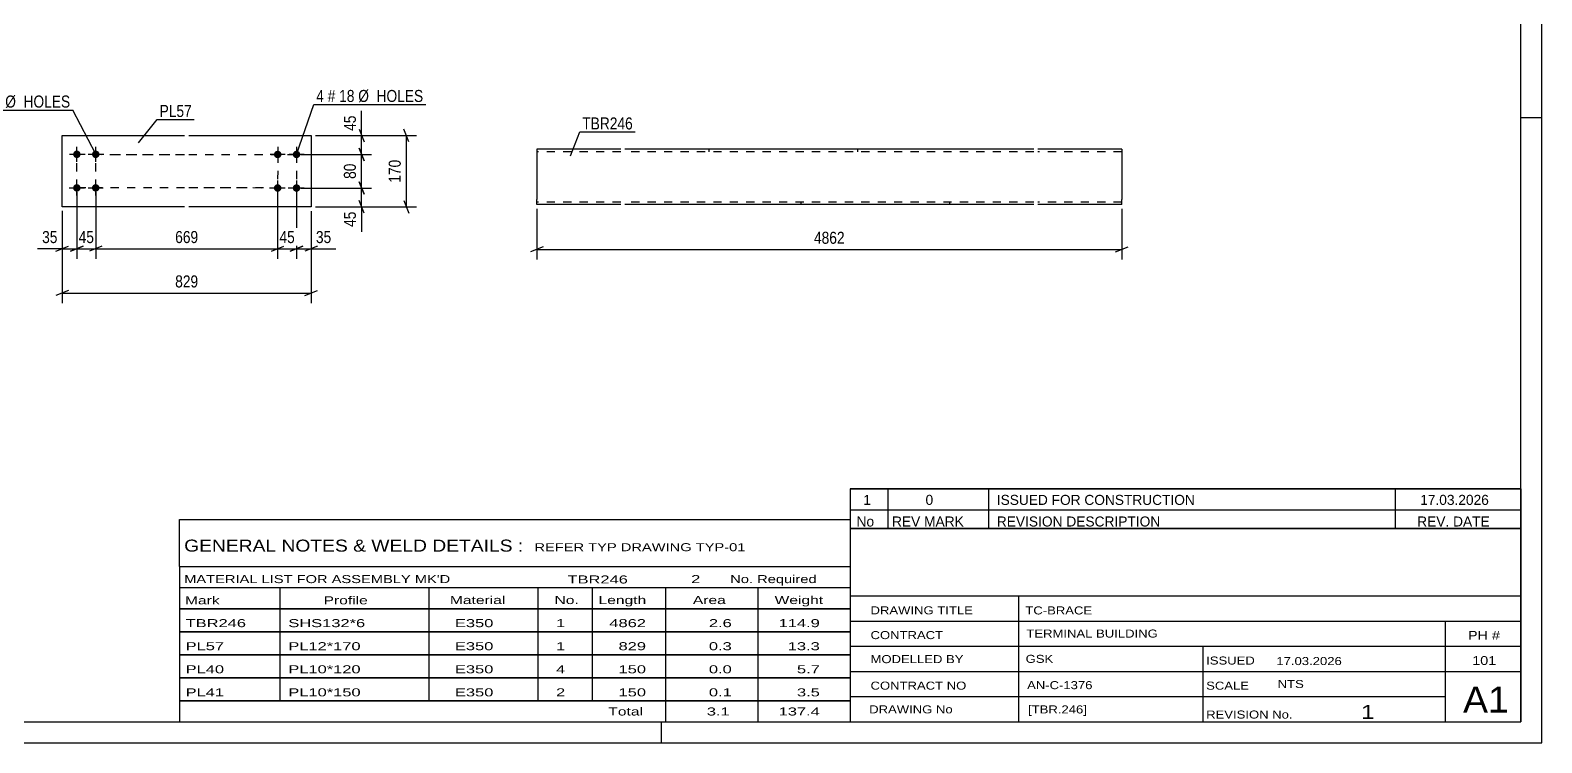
# Model space of a CAD drawing. Header units: millimetres. Extents: x 0 to 594, y 0 to 420.
# Drawn here: x 233.4 to 594, y 0 to 169.8 of the extents above; entities that cross this region are included whole.
import ezdxf

# ---------------------------------------------------------------- set-up
doc = ezdxf.new("R2010")
doc.units = ezdxf.units.MM
doc.linetypes.add('DXK_LINE_DOT2', pattern=[3.9198, 1.9599, -1.9599])
doc.styles.add('Arial Narrow', font='ARIALN.TTF', dxfattribs={"height": 0.2})

# ---------------------------------------------------------------- blocks, each defined once
blk = doc.blocks.new('Unknown-581559523-1128')
at = {"color": 5, "linetype": 'Continuous'}
for p, q in [((594, 0), (594, 420)), ((589, 5), (589, 415)), ((594, 149), (589, 149)), ((5, 5), (589, 5)), ((384, 0), (384, 5)), ((0, 0), (594, 0))]:
    blk.add_line(p, q, dxfattribs=at)
blk = doc.blocks.new('Part-581559523-1360 - 1344')
at = {"color": 2, "linetype": 'Continuous'}
for p, q in [((241.05, 127.77), (241.06, 144.77)), ((241.06, 144.77), (270.25, 144.76)), ((271.25, 144.75), (300.46, 144.74)), ((300.46, 144.74), (300.45, 127.74)), ((270.25, 127.76), (241.05, 127.77)), ((300.45, 127.74), (271.25, 127.75))]:
    blk.add_line(p, q, dxfattribs=at)
blk = doc.blocks.new('Bolt-581559523-1393 - 1344')
at = {"linetype": 'Continuous'}
for points in [[(292.46, 139.34, -1), (292.46, 141.14, -1)], [(296.96, 139.34, -1), (296.96, 141.14, -1)], [(292.45, 131.34, -1), (292.45, 133.14, -1)], [(296.95, 131.34, -1), (296.95, 133.14, -1)]]:
    blk.add_hatch(color=1, dxfattribs=at).paths.add_polyline_path(points)
at = {"color": 1, "linetype": 'Continuous'}
for p, q in [((292.46, 142.04), (292.46, 138.44)), ((296.96, 142.04), (296.96, 138.44)), ((294.26, 140.24), (290.66, 140.24)), ((298.76, 140.24), (295.16, 140.24)), ((292.45, 134.04), (292.45, 130.44)), ((296.95, 134.04), (296.95, 130.44)), ((294.25, 132.24), (290.65, 132.24)), ((298.75, 132.24), (295.15, 132.24))]:
    blk.add_line(p, q, dxfattribs=at)
blk = doc.blocks.new('Bolt-581559523-1398 - 1344')
at = {"linetype": 'Continuous'}
for points in [[(244.56, 141.17, -1), (244.56, 139.37, -1)], [(249.06, 141.17, -1), (249.06, 139.37, -1)], [(244.55, 133.17, -1), (244.55, 131.37, -1)], [(249.05, 133.17, -1), (249.05, 131.37, -1)]]:
    blk.add_hatch(color=1, dxfattribs=at).paths.add_polyline_path(points)
at = {"color": 1, "linetype": 'Continuous'}
for p, q in [((244.56, 138.47), (244.56, 142.07)), ((249.06, 138.47), (249.06, 142.07)), ((242.76, 140.27), (246.36, 140.27)), ((247.26, 140.27), (250.86, 140.27)), ((244.55, 130.47), (244.55, 134.07)), ((249.05, 130.47), (249.05, 134.07)), ((242.75, 132.27), (246.35, 132.27)), ((247.25, 132.27), (250.85, 132.27))]:
    blk.add_line(p, q, dxfattribs=at)
blk = doc.blocks.new('Part-581559523-1241 - 1223')
at = {"color": 2, "linetype": 'Continuous'}
for p, q in [((374.28, 141.49), (354.28, 141.49)), ((354.28, 141.49), (354.28, 129.49)), ((472.82, 141.49), (375.28, 141.49)), ((493.82, 141.49), (473.82, 141.49)), ((493.82, 141.49), (493.82, 129.49)), ((354.28, 128.64), (354.28, 129.49)), ((354.28, 128.38), (354.28, 128.64)), ((354.28, 128.29), (354.28, 128.38)), ((374.28, 128.29), (354.28, 128.29)), ((472.82, 128.29), (375.28, 128.29)), ((493.82, 128.29), (473.82, 128.29)), ((493.82, 128.29), (493.82, 129.49))]:
    blk.add_line(p, q, dxfattribs=at)
at = {"color": 7, "linetype": 'DXK_LINE_DOT2'}
for p, q in [((374.28, 140.89), (354.28, 140.89)), ((472.82, 140.89), (375.28, 140.89)), ((395.28, 141.49), (395.28, 140.89)), ((430.78, 141.49), (430.78, 140.89)), ((493.82, 140.89), (473.82, 140.89)), ((493.82, 140.89), (493.82, 140.84)), ((493.82, 140.84), (493.82, 140.89)), ((493.82, 140.75), (493.82, 140.84)), ((493.82, 140.84), (493.82, 140.75)), ((354.28, 129.03), (354.28, 129.49)), ((354.28, 128.64), (354.28, 129.26)), ((354.28, 128.89), (354.28, 128.94)), ((354.28, 128.89), (354.28, 128.94)), ((374.28, 128.89), (354.28, 128.89)), ((354.28, 128.29), (354.28, 128.29)), ((472.82, 128.89), (375.28, 128.89)), ((417.32, 128.29), (417.32, 128.89)), ((452.82, 128.29), (452.82, 128.89)), ((493.82, 128.89), (473.82, 128.89)), ((493.82, 128.94), (493.82, 129.26)), ((493.82, 128.89), (493.82, 128.94))]:
    blk.add_line(p, q, dxfattribs=at)
blk = doc.blocks.new('Rectangle-581559523-1475 - 1344')
at = {"color": 1, "linetype": 'DXK_LINE_DOT2'}
for p, q in [((244.55, 132.27), (244.56, 140.27)), ((244.56, 140.27), (270.25, 140.26)), ((271.25, 140.25), (296.96, 140.24)), ((296.96, 140.24), (296.95, 132.24)), ((270.25, 132.26), (244.55, 132.27)), ((296.95, 132.24), (271.25, 132.25))]:
    blk.add_line(p, q, dxfattribs=at)
blk = doc.blocks.new('Rectangle-581559523-1486 - 1344')
at = {"color": 1, "linetype": 'DXK_LINE_DOT2'}
for p, q in [((249.05, 132.27), (249.06, 140.27)), ((249.06, 140.27), (270.25, 140.26)), ((271.25, 140.25), (292.46, 140.24)), ((292.46, 140.24), (292.45, 132.24)), ((270.25, 132.26), (249.05, 132.27)), ((292.45, 132.24), (271.25, 132.25))]:
    blk.add_line(p, q, dxfattribs=at)
blk = doc.blocks.new('StraightDimension-581559523-1424 - 1344')
at = {"color": 7, "linetype": 'Continuous'}
for p, q in [((244.55, 131.27), (244.55, 115.37)), ((249.05, 131.27), (249.05, 115.37)), ((243.05, 117.17), (246.05, 118.37)), ((244.55, 117.77), (249.05, 117.77)), ((250.55, 118.37), (247.55, 117.17))]:
    blk.add_line(p, q, dxfattribs=at)
at = {"color": 0}
blk.add_wipeout([(249.23, 118.52), (249.23, 122.72), (244.38, 122.72), (244.38, 118.52)], dxfattribs=at)
at = {"color": 3, "style": 'Arial Narrow'}
blk.add_text('45', height=2.863, dxfattribs=at).set_placement((244.98, 119.12))
blk = doc.blocks.new('StraightDimension-581559523-1453 - 1344')
at = {"color": 7, "linetype": 'Continuous'}
for p, q in [((311.86, 133.74), (313.06, 130.74)), ((297.95, 132.24), (314.86, 132.24)), ((312.46, 127.74), (312.46, 132.24)), ((301.45, 127.74), (314.86, 127.74)), ((313.06, 126.24), (311.86, 129.24))]:
    blk.add_line(p, q, dxfattribs=at)
at = {"color": 0}
blk.add_wipeout([(311.71, 127.21), (307.51, 127.21), (307.51, 122.36), (311.71, 122.36)], dxfattribs=at)
at = {"color": 7, "linetype": 'Continuous'}
blk.add_line((312.46, 127.74), (312.46, 121.83), dxfattribs=at)
blk.add_line((312.46, 127.74), (312.46, 121.83), dxfattribs=at)
at = {"color": 3, "style": 'Arial Narrow'}
blk.add_text('45', height=2.863, rotation=90.0002, dxfattribs=at).set_placement((311.11, 122.96))
blk = doc.blocks.new('StraightDimension-581559523-1401 - 1344')
at = {"color": 7, "linetype": 'Continuous'}
for p, q in [((296.95, 131.24), (296.95, 115.37)), ((300.45, 126.74), (300.45, 115.37)), ((295.45, 117.17), (298.45, 118.37)), ((296.95, 117.77), (300.45, 117.77)), ((301.95, 118.37), (298.95, 117.17))]:
    blk.add_line(p, q, dxfattribs=at)
at = {"color": 0}
blk.add_wipeout([(305.83, 118.52), (305.83, 122.72), (300.98, 122.72), (300.98, 118.52)], dxfattribs=at)
at = {"color": 7, "linetype": 'Continuous'}
blk.add_line((300.45, 117.77), (306.36, 117.77), dxfattribs=at)
blk.add_line((300.45, 117.77), (306.36, 117.77), dxfattribs=at)
at = {"color": 3, "style": 'Arial Narrow'}
blk.add_text('35', height=2.863, dxfattribs=at).set_placement((301.58, 119.12))
blk = doc.blocks.new('StraightDimension-581559523-1407 - 1344')
at = {"color": 7, "linetype": 'Continuous'}
for p, q in [((292.45, 131.24), (292.45, 115.37)), ((296.95, 131.24), (296.95, 115.37)), ((290.95, 117.17), (293.95, 118.37)), ((292.45, 117.77), (296.95, 117.77)), ((298.45, 118.37), (295.45, 117.17))]:
    blk.add_line(p, q, dxfattribs=at)
at = {"color": 0}
blk.add_wipeout([(297.13, 118.52), (297.13, 122.72), (292.28, 122.72), (292.28, 118.52)], dxfattribs=at)
at = {"color": 3, "style": 'Arial Narrow'}
blk.add_text('45', height=2.863, dxfattribs=at).set_placement((292.88, 119.12))
blk = doc.blocks.new('StraightDimension-581559523-1415 - 1344')
at = {"color": 7, "linetype": 'Continuous'}
for p, q in [((249.05, 131.27), (249.05, 115.37)), ((292.45, 131.24), (292.45, 115.37)), ((250.55, 118.37), (247.55, 117.17)), ((249.05, 117.77), (292.45, 117.77)), ((290.95, 117.17), (293.95, 118.37))]:
    blk.add_line(p, q, dxfattribs=at)
at = {"color": 0}
blk.add_wipeout([(274.1, 118.52), (274.1, 122.72), (267.41, 122.72), (267.41, 118.52)], dxfattribs=at)
at = {"color": 3, "style": 'Arial Narrow'}
blk.add_text('669', height=2.863, dxfattribs=at).set_placement((268.01, 119.12))
blk = doc.blocks.new('StraightDimension-581559523-1432 - 1344')
at = {"color": 7, "linetype": 'Continuous'}
for p, q in [((244.55, 131.27), (244.55, 115.37)), ((241.05, 126.77), (241.05, 115.37)), ((239.55, 117.17), (242.55, 118.37)), ((241.05, 117.77), (244.55, 117.77)), ((246.05, 118.37), (243.05, 117.17))]:
    blk.add_line(p, q, dxfattribs=at)
at = {"color": 0}
blk.add_wipeout([(240.53, 118.52), (240.53, 122.72), (235.67, 122.72), (235.67, 118.52)], dxfattribs=at)
at = {"color": 7, "linetype": 'Continuous'}
blk.add_line((241.05, 117.77), (235.15, 117.77), dxfattribs=at)
blk.add_line((241.05, 117.77), (235.15, 117.77), dxfattribs=at)
at = {"color": 3, "style": 'Arial Narrow'}
blk.add_text('35', height=2.863, dxfattribs=at).set_placement((236.27, 119.12))
blk = doc.blocks.new('StraightDimension-581559523-1439 - 1344')
at = {"color": 7, "linetype": 'Continuous'}
for p, q in [((301.46, 144.74), (325.56, 144.74)), ((323.76, 143.24), (322.56, 146.24)), ((323.16, 127.74), (323.16, 144.74)), ((301.45, 127.74), (325.56, 127.74)), ((322.56, 129.24), (323.76, 126.24))]:
    blk.add_line(p, q, dxfattribs=at)
at = {"color": 0}
blk.add_wipeout([(322.41, 139.58), (318.21, 139.58), (318.21, 132.9), (322.41, 132.9)], dxfattribs=at)
at = {"color": 3, "style": 'Arial Narrow'}
blk.add_text('170', height=2.863, rotation=90.0002, dxfattribs=at).set_placement((321.81, 133.5))
blk = doc.blocks.new('StraightDimension-581559523-1448 - 1344')
at = {"color": 7, "linetype": 'Continuous'}
for p, q in [((241.05, 126.77), (241.05, 104.79)), ((300.45, 126.74), (300.45, 104.79)), ((242.55, 107.79), (239.55, 106.59)), ((241.05, 107.19), (300.45, 107.19)), ((298.95, 106.59), (301.95, 107.79))]:
    blk.add_line(p, q, dxfattribs=at)
at = {"color": 0}
blk.add_wipeout([(274.09, 107.94), (274.09, 112.14), (267.41, 112.14), (267.41, 107.94)], dxfattribs=at)
at = {"color": 3, "style": 'Arial Narrow'}
blk.add_text('829', height=2.863, dxfattribs=at).set_placement((268.01, 108.54))
blk = doc.blocks.new('StraightDimension-581559523-1459 - 1344')
at = {"color": 7, "linetype": 'Continuous'}
for p, q in [((311.86, 141.74), (313.06, 138.74)), ((297.96, 140.24), (314.86, 140.24)), ((312.46, 132.24), (312.46, 140.24)), ((313.06, 130.74), (311.86, 133.74)), ((297.95, 132.24), (314.86, 132.24))]:
    blk.add_line(p, q, dxfattribs=at)
at = {"color": 0}
blk.add_wipeout([(311.71, 138.67), (307.51, 138.67), (307.51, 133.81), (311.71, 133.81)], dxfattribs=at)
at = {"color": 3, "style": 'Arial Narrow'}
blk.add_text('80', height=2.863, rotation=90.0002, dxfattribs=at).set_placement((311.11, 134.41))
blk = doc.blocks.new('StraightDimension-581559523-1467 - 1344')
at = {"color": 7, "linetype": 'Continuous'}
for p, q in [((301.46, 144.74), (314.86, 144.74)), ((311.86, 146.24), (313.06, 143.24)), ((312.46, 140.24), (312.46, 144.74)), ((313.06, 138.74), (311.86, 141.74)), ((297.96, 140.24), (314.86, 140.24))]:
    blk.add_line(p, q, dxfattribs=at)
at = {"color": 0}
blk.add_wipeout([(311.71, 150.12), (307.51, 150.12), (307.51, 145.26), (311.71, 145.26)], dxfattribs=at)
at = {"color": 7, "linetype": 'Continuous'}
blk.add_line((312.46, 144.74), (312.46, 150.65), dxfattribs=at)
blk.add_line((312.46, 144.74), (312.46, 150.65), dxfattribs=at)
at = {"color": 3, "style": 'Arial Narrow'}
blk.add_text('45', height=2.863, rotation=90.0002, dxfattribs=at).set_placement((311.11, 145.86))
blk = doc.blocks.new('StraightDimension-581559523-1324 - 1223')
at = {"color": 7, "linetype": 'Continuous'}
for p, q in [((354.28, 127.29), (354.28, 115.19)), ((493.82, 127.29), (493.82, 115.19)), ((355.78, 118.19), (352.78, 116.99)), ((354.28, 117.59), (493.82, 117.59)), ((492.32, 116.99), (495.32, 118.19))]:
    blk.add_line(p, q, dxfattribs=at)
at = {"color": 0}
blk.add_wipeout([(428.3, 118.34), (428.3, 122.54), (419.79, 122.54), (419.79, 118.34)], dxfattribs=at)
at = {"color": 3, "style": 'Arial Narrow'}
blk.add_text('4862', height=2.863, dxfattribs=at).set_placement((420.39, 118.94))
blk = doc.blocks.new('Unknown-581559523-4300')
at = {"color": 7, "linetype": 'Continuous'}
for p, q in [((429, 51.05), (429, 5)), ((429, 51.05), (589, 51.05)), ((589, 51), (589, 5)), ((429, 35), (589, 35)), ((469.14, 35), (469.14, 5)), ((429, 29), (589, 29)), ((571, 5.05), (571, 29.05)), ((429, 23), (589, 23)), ((513.14, 23), (513.14, 5)), ((429, 17), (589, 17)), ((429, 11), (571, 11)), ((429, 5), (589, 5))]:
    blk.add_line(p, q, dxfattribs=at)
at = {"color": 7, "style": 'Arial Narrow'}
for s, height, width, p in [('DRAWING TITLE', 1.9089, 1.425378, (433.88, 30.61)), ('TC-BRACE', 1.909, 1.425378, (470.81, 30.59)), ('CONTRACT', 1.909, 1.425378, (433.88, 24.71)), ('TERMINAL BUILDING', 1.9089, 1.425378, (471.06, 25.07)), ('MODELLED BY', 1.9089, 1.425378, (433.88, 18.98)), ('GSK', 1.909, 1.425378, (470.88, 19.04)), ('ISSUED', 1.909, 1.425378, (513.94, 18.64)), ('17.03.2026', 1.909, 1.425378, (530.69, 18.52)), ('CONTRACT NO', 1.9089, 1.425378, (433.88, 12.66)), ('AN-C-1376', 1.909, 1.425378, (471.23, 12.78)), ('SCALE', 1.909, 1.425378, (513.94, 12.65)), ('A1', 6.204, 1.25, (575.24, 7.2)), ('DRAWING No', 1.909, 1.425378, (433.56, 7)), ('[TBR.246]', 1.909, 1.425378, (471.46, 6.99)), ('REVISION No.', 1.9089, 1.425378, (513.94, 5.77)), ('1', 3.34, 1.5, (550.91, 5.68))]:
    blk.add_text(s, height=height, dxfattribs=dict(at, width=width)).set_placement(p)
at = {"color": 7, "linetype": 'Continuous', "style": 'Arial Narrow'}
for s, height, width, p in [('PH #', 2.1, 1.42538, (576.4, 24.55)), ('101', 2.1, 1.42538, (577.41, 18.55)), ('NTS', 1.909, 1.425378, (531, 13.05))]:
    blk.add_text(s, height=height, dxfattribs=dict(at, width=width)).set_placement(p)
blk = doc.blocks.new('Unknown-581559523-4301')
at = {"color": 7, "linetype": 'Continuous'}
for p, q in [((429, 60.55), (589, 60.55)), ((589, 60.55), (429, 60.55)), ((429, 60.55), (429, 55.55)), ((438, 60.55), (438, 55.55)), ((462, 60.55), (462, 55.55)), ((559, 60.55), (559, 55.55)), ((589, 60.55), (589, 55.55)), ((429, 55.55), (589, 55.55)), ((429, 55.55), (429, 51.05)), ((429, 55.55), (589, 55.55)), ((438, 55.55), (438, 51.05)), ((462, 55.55), (462, 51.05)), ((559, 55.55), (559, 51.05)), ((589, 55.55), (589, 51.05)), ((589, 51.05), (429, 51.05))]:
    blk.add_line(p, q, dxfattribs=at)
at = {"color": 7, "linetype": 'Continuous', "style": 'Arial Narrow'}
for s, height, width, p in [('1', 2.39, 1.196471, (432.16, 56.7)), ('0', 2.39, 1.196471, (447, 56.7)), ('ISSUED FOR CONSTRUCTION', 2.3861, 1.196471, (464, 56.7)), ('17.03.2026', 2.386, 1.196471, (565, 56.7)), ('No', 2.386, 1.2, (430.54, 51.55)), ('REV MARK', 2.386, 1.2, (439, 51.55)), ('REVISION DESCRIPTION', 2.3861, 1.2, (464, 51.55)), ('REV. DATE', 2.386, 1.2, (564.28, 51.55))]:
    blk.add_text(s, height=height, dxfattribs=dict(at, width=width)).set_placement(p)
blk = doc.blocks.new('Unknown-581559523-4302')
at = {"color": 7, "linetype": 'Continuous'}
for p, q in [((269, 53.25), (429, 53.25)), ((269, 42), (269, 53.25)), ((429, 53.25), (429, 42)), ((269, 42), (429, 42)), ((269, 42), (269, 37)), ((429, 42), (429, 37)), ((269, 37), (429, 37)), ((269, 37), (269, 32)), ((293, 37), (293, 32)), ((328.5, 37), (328.5, 32)), ((354.5, 37), (354.5, 32)), ((367.5, 37), (367.5, 32)), ((385, 37), (385, 32)), ((407, 37), (407, 32)), ((429, 37), (429, 32)), ((269, 32), (429, 32)), ((269, 31.95), (269, 26.55)), ((269, 31.95), (429, 31.95)), ((293, 32), (293, 26.5)), ((328.5, 32), (328.5, 26.5)), ((354.5, 32), (354.5, 26.5)), ((367.5, 32), (367.5, 26.5)), ((385, 32), (385, 26.5)), ((407, 32), (407, 26.5)), ((429, 31.95), (429, 26.55)), ((269, 26.55), (429, 26.55)), ((269, 26.45), (269, 21.05)), ((269, 26.45), (429, 26.45)), ((293, 26.5), (293, 21)), ((328.5, 26.5), (328.5, 21)), ((354.5, 26.5), (354.5, 21)), ((367.5, 26.5), (367.5, 21)), ((385, 26.5), (385, 21)), ((407, 26.5), (407, 21)), ((429, 26.45), (429, 21.05)), ((269, 21.05), (429, 21.05)), ((269, 20.95), (269, 15.55)), ((269, 20.95), (429, 20.95)), ((293, 21), (293, 15.5)), ((328.5, 21), (328.5, 15.5)), ((354.5, 21), (354.5, 15.5)), ((367.5, 21), (367.5, 15.5)), ((385, 21), (385, 15.5)), ((407, 21), (407, 15.5)), ((429, 20.95), (429, 15.55)), ((269, 15.55), (429, 15.55)), ((269, 15.45), (269, 10.05)), ((269, 15.45), (429, 15.45)), ((293, 15.5), (293, 10)), ((328.5, 15.5), (328.5, 10)), ((354.5, 15.5), (354.5, 10)), ((367.5, 15.5), (367.5, 10)), ((385, 15.5), (385, 10)), ((407, 15.5), (407, 10)), ((429, 15.45), (429, 10.05)), ((269, 10.05), (429, 10.05)), ((269, 10), (429, 10)), ((269, 10), (269, 5)), ((385, 10), (385, 5)), ((407, 10), (407, 5)), ((429, 10), (429, 5)), ((269, 5), (429, 5))]:
    blk.add_line(p, q, dxfattribs=at)
at = {"color": 7, "style": 'Arial Narrow'}
for s, height, width, p in [('GENERAL NOTES & WELD DETAILS :', 2.8633, 1.4, (270.15, 45.56)), ('REFER TYP DRAWING TYP-01', 1.9089, 1.6, (353.7, 45.66)), ("MATERIAL LIST FOR ASSEMBLY MK'D", 1.9089, 1.6, (270.15, 38.06)), ('TBR246', 1.909, 1.794707, (361.59, 37.97)), ('2', 1.91, 1.794707, (391.08, 38.06)), ('No. Required', 1.9089, 1.6, (400.41, 38.06)), ('Mark', 1.909, 1.7, (270.34, 33)), ('Profile', 1.909, 1.7, (303.41, 33)), ('Material', 1.909, 1.7, (333.54, 33.06)), ('No.', 1.909, 1.7, (358.5, 33.06)), ('Length', 1.909, 1.7, (369, 33.06)), ('Area', 1.909, 1.7, (391.5, 33.06)), ('Weight', 1.909, 1.7, (411, 33.06))]:
    blk.add_text(s, height=height, dxfattribs=dict(at, width=width)).set_placement(p)
at = {"color": 7, "linetype": 'Continuous', "style": 'Arial Narrow'}
for s, height, width, p in [('TBR246', 1.909, 1.794707, (270.5, 27.56)), ('SHS132*6', 1.909, 1.794707, (295, 27.56)), ('E350', 1.909, 1.794707, (334.74, 27.56)), ('1', 1.91, 1.794707, (358.86, 27.56)), ('4862', 1.909, 1.794707, (371.58, 27.56)), ('2.6', 1.909, 1.794707, (395.32, 27.56)), ('114.9', 1.909, 1.794707, (411.96, 27.56)), ('PL57', 1.909, 1.794707, (270.5, 22.06)), ('PL12*170', 1.909, 1.794707, (295, 22.06)), ('E350', 1.909, 1.794707, (334.74, 22.06)), ('1', 1.91, 1.794707, (358.86, 22.06)), ('829', 1.909, 1.794707, (373.77, 22.06)), ('0.3', 1.909, 1.794707, (395.32, 22.06)), ('13.3', 1.909, 1.794707, (414.14, 22.06)), ('PL40', 1.909, 1.794707, (270.5, 16.56)), ('PL10*120', 1.909, 1.794707, (295, 16.56)), ('E350', 1.909, 1.794707, (334.74, 16.56)), ('4', 1.91, 1.794707, (358.86, 16.56)), ('150', 1.909, 1.794707, (373.77, 16.56)), ('0.0', 1.909, 1.794707, (395.32, 16.56)), ('5.7', 1.909, 1.794707, (416.33, 16.56)), ('PL41', 1.909, 1.794707, (270.5, 11.06)), ('PL10*150', 1.909, 1.794707, (295, 11.06)), ('E350', 1.909, 1.794707, (334.74, 11.06)), ('2', 1.91, 1.794707, (358.86, 11.06)), ('150', 1.909, 1.794707, (373.77, 11.06)), ('0.1', 1.909, 1.794707, (395.32, 11.06)), ('3.5', 1.909, 1.794707, (416.33, 11.06)), ('Total', 1.909, 1.7, (371.33, 6.5)), ('3.1', 1.909, 1.794707, (394.83, 6.5)), ('137.4', 1.909, 1.794707, (411.96, 6.5))]:
    blk.add_text(s, height=height, dxfattribs=dict(at, width=width)).set_placement(p)
blk = doc.blocks.new('Mark-581559523-1356 - 1344')
at = {"color": 0}
blk.add_wipeout([(271.96, 149.17), (271.96, 152.17), (264.29, 152.17), (264.29, 149.17)], dxfattribs=at)
blk.add_wipeout([(271.96, 149.17), (271.96, 152.17), (264.29, 152.17), (264.29, 149.17)], dxfattribs=at)
at = {"color": 30, "linetype": 'Continuous'}
for p, q in [((259.22, 143.03), (263.69, 148.57)), ((263.69, 148.57), (272.56, 148.57))]:
    blk.add_line(p, q, dxfattribs=at)
at = {"color": 3, "style": 'Arial Narrow'}
blk.add_text('PL57', height=2.863, dxfattribs=at).set_placement((264.29, 149.17))
blk = doc.blocks.new('Mark-581559523-1389 - 1344')
at = {"color": 0}
blk.add_wipeout([(303.49, 152.75), (303.49, 155.75), (301.66, 155.75), (301.66, 152.75)], dxfattribs=at)
blk.add_wipeout([(303.49, 152.75), (303.49, 155.75), (301.66, 155.75), (301.66, 152.75)], dxfattribs=at)
at = {"color": 7, "linetype": 'Continuous'}
blk.add_line((296.96, 140.24), (301.06, 152.15), dxfattribs=at)
at = {"color": 0}
blk.add_wipeout([(306.22, 152.75), (306.22, 155.75), (304.39, 155.75), (304.39, 152.75)], dxfattribs=at)
blk.add_wipeout([(306.22, 152.75), (306.22, 155.75), (304.39, 155.75), (304.39, 152.75)], dxfattribs=at)
at = {"color": 3, "style": 'Arial Narrow'}
blk.add_text('4', height=2.86, dxfattribs=at).set_placement((301.66, 152.75))
at = {"color": 0}
blk.add_wipeout([(310.77, 152.75), (310.77, 155.75), (307.12, 155.75), (307.12, 152.75)], dxfattribs=at)
blk.add_wipeout([(310.77, 152.75), (310.77, 155.75), (307.12, 155.75), (307.12, 152.75)], dxfattribs=at)
at = {"color": 3, "style": 'Arial Narrow'}
blk.add_text('#', height=2.86, dxfattribs=at).set_placement((304.39, 152.75))
at = {"color": 0}
blk.add_wipeout([(327.2, 152.75), (327.2, 155.75), (311.67, 155.75), (311.67, 152.75)], dxfattribs=at)
blk.add_wipeout([(327.2, 152.75), (327.2, 155.75), (311.67, 155.75), (311.67, 152.75)], dxfattribs=at)
at = {"color": 7, "linetype": 'Continuous'}
blk.add_line((301.06, 152.15), (327.8, 152.15), dxfattribs=at)
at = {"color": 3, "style": 'Arial Narrow'}
for s, p in [('18', (307.12, 152.75)), ('Ø  HOLES', (311.67, 152.75))]:
    blk.add_text(s, height=2.863, dxfattribs=at).set_placement(p)
blk = doc.blocks.new('Mark-581559523-1394 - 1344')
at = {"color": 0}
blk.add_wipeout([(219.27, 151.42), (219.27, 154.42), (217.44, 154.42), (217.44, 151.42)], dxfattribs=at)
blk.add_wipeout([(219.27, 151.42), (219.27, 154.42), (217.44, 154.42), (217.44, 151.42)], dxfattribs=at)
blk.add_wipeout([(222, 151.42), (222, 154.42), (220.17, 154.42), (220.17, 151.42)], dxfattribs=at)
blk.add_wipeout([(222, 151.42), (222, 154.42), (220.17, 154.42), (220.17, 151.42)], dxfattribs=at)
at = {"color": 3, "style": 'Arial Narrow'}
blk.add_text('4', height=2.86, dxfattribs=at).set_placement((217.44, 151.42))
at = {"color": 0}
blk.add_wipeout([(226.56, 151.42), (226.56, 154.42), (222.9, 154.42), (222.9, 151.42)], dxfattribs=at)
blk.add_wipeout([(226.56, 151.42), (226.56, 154.42), (222.9, 154.42), (222.9, 151.42)], dxfattribs=at)
at = {"color": 3, "style": 'Arial Narrow'}
blk.add_text('#', height=2.86, dxfattribs=at).set_placement((220.17, 151.42))
at = {"color": 0}
blk.add_wipeout([(242.98, 151.42), (242.98, 154.42), (227.46, 154.42), (227.46, 151.42)], dxfattribs=at)
blk.add_wipeout([(242.98, 151.42), (242.98, 154.42), (227.46, 154.42), (227.46, 151.42)], dxfattribs=at)
at = {"color": 7, "linetype": 'Continuous'}
for p in [(216.84, 150.82), (249.06, 140.27)]:
    blk.add_line(p, (243.58, 150.82), dxfattribs=at)
at = {"color": 3, "style": 'Arial Narrow'}
for s, p in [('18', (222.9, 151.42)), ('Ø  HOLES', (227.46, 151.42))]:
    blk.add_text(s, height=2.863, dxfattribs=at).set_placement(p)
blk = doc.blocks.new('Mark-581559523-1236 - 1223')
at = {"color": 0}
blk.add_wipeout([(377.17, 146.2), (377.17, 149.2), (365.12, 149.2), (365.12, 146.2)], dxfattribs=at)
blk.add_wipeout([(377.17, 146.2), (377.17, 149.2), (365.12, 149.2), (365.12, 146.2)], dxfattribs=at)
at = {"color": 30, "linetype": 'Continuous'}
for p, q in [((362.29, 139.95), (364.52, 145.6)), ((364.52, 145.6), (377.77, 145.6))]:
    blk.add_line(p, q, dxfattribs=at)
at = {"color": 3, "style": 'Arial Narrow'}
blk.add_text('TBR246', height=2.863, dxfattribs=at).set_placement((365.12, 146.2))

msp = doc.modelspace()

# ---------------------------------------------------------------- block references
for name in ['Unknown-581559523-1128', 'Part-581559523-1360 - 1344', 'Bolt-581559523-1398 - 1344', 'Bolt-581559523-1393 - 1344', 'Part-581559523-1241 - 1223', 'Rectangle-581559523-1475 - 1344', 'Rectangle-581559523-1486 - 1344', 'Unknown-581559523-4301', 'Unknown-581559523-4302', 'Unknown-581559523-4300']:
    msp.add_blockref(name, (0, 0))

# ---------------------------------------------------------------- next in the draw order: block references
for name in ['Mark-581559523-1394 - 1344', 'Mark-581559523-1356 - 1344', 'Mark-581559523-1236 - 1223', 'StraightDimension-581559523-1453 - 1344', 'StraightDimension-581559523-1424 - 1344', 'StraightDimension-581559523-1324 - 1223']:
    msp.add_blockref(name, (0, 0))

# ---------------------------------------------------------------- next in the draw order: block references
msp.add_blockref('StraightDimension-581559523-1401 - 1344', (0, 0))

# ---------------------------------------------------------------- next in the draw order: block references
for name in ['StraightDimension-581559523-1439 - 1344', 'StraightDimension-581559523-1407 - 1344']:
    msp.add_blockref(name, (0, 0))

# ---------------------------------------------------------------- next in the draw order: block references
for name in ['StraightDimension-581559523-1459 - 1344', 'StraightDimension-581559523-1415 - 1344']:
    msp.add_blockref(name, (0, 0))

# ---------------------------------------------------------------- next in the draw order: block references
for name in ['StraightDimension-581559523-1467 - 1344', 'StraightDimension-581559523-1432 - 1344']:
    msp.add_blockref(name, (0, 0))

# ---------------------------------------------------------------- next in the draw order: block references
for name in ['Mark-581559523-1389 - 1344', 'StraightDimension-581559523-1448 - 1344']:
    msp.add_blockref(name, (0, 0))

doc.saveas('drawing.dxf')
